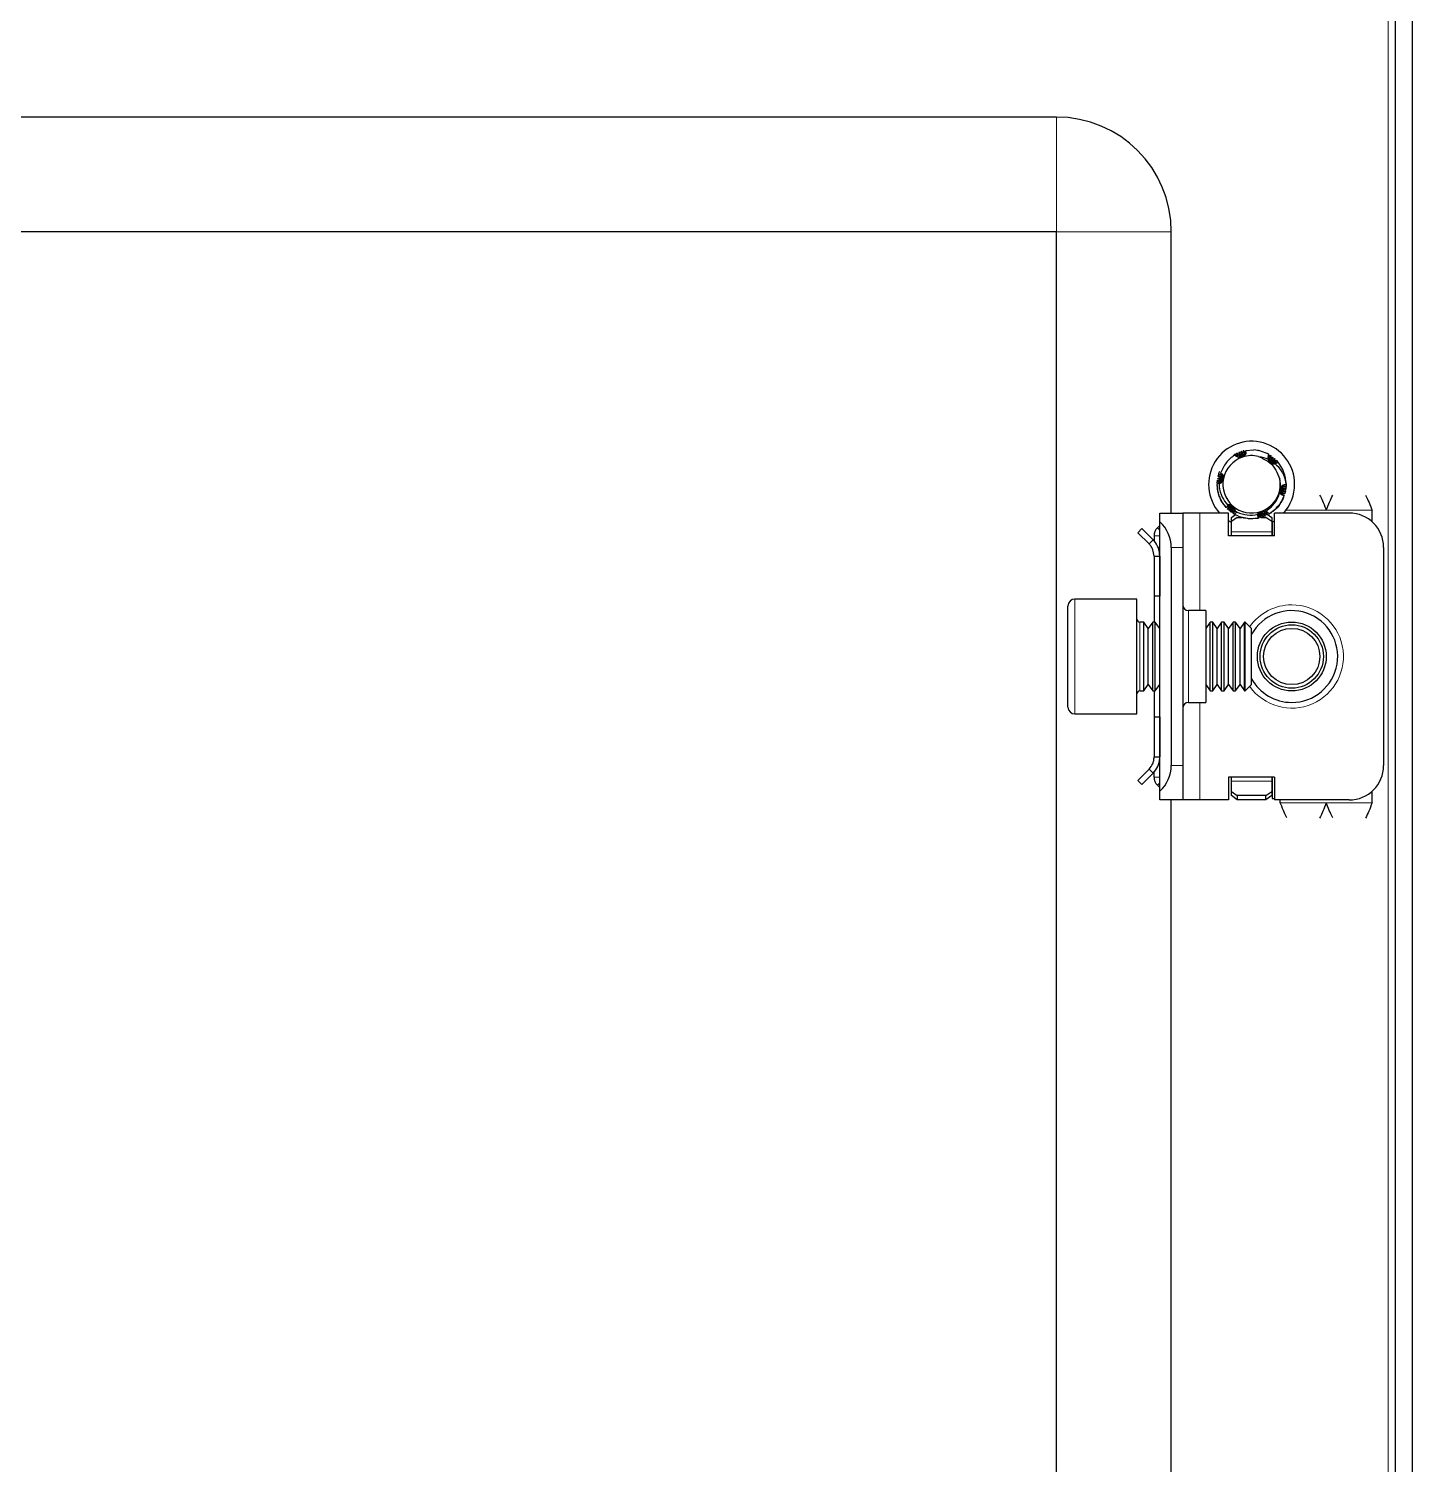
# Model space of a CAD drawing. Header units: millimetres. Extents: x -222 to 828, y -583 to 956.
# Drawn here: x 706.8 to 827.4, y 562 to 687.1 of the extents above; entities that cross this region are included whole.
import ezdxf

# ---------------------------------------------------------------- set-up
doc = ezdxf.new("R2010")
doc.units = ezdxf.units.MM

msp = doc.modelspace()

# ---------------------------------------------------------------- linework, layer by layer
at = {"color": 7, "linetype": 'Continuous', "lineweight": 25}
for p, q in [((825.86, 700.39), (825.86, -260.61)), ((827.36, 700.39), (827.36, -260.61)), ((796.36, 679.39), (612.36, 679.39)), ((796.36, 669.39), (612.36, 669.39)), ((796.36, -229.61), (796.36, 669.39)), ((806.36, 644.89), (806.36, 669.39)), ((813.56, 650.38), (812.82, 650.31)), ((811.74, 649.91), (811.94, 650.02)), ((811.91, 650.01), (811.87, 649.99)), ((811.92, 649.94), (811.87, 649.99)), ((811.91, 650.01), (812.14, 650.1)), ((812.1, 650.11), (812.05, 650.09)), ((812.29, 650.19), (812.24, 650.17)), ((812.29, 650.19), (812.51, 650.26)), ((812.48, 650.26), (812.44, 650.24)), ((812.67, 650.31), (812.63, 650.3)), ((815.06, 649.86), (815.02, 649.89)), ((815.22, 649.74), (815.19, 649.77)), ((815.38, 649.61), (815.35, 649.64)), ((815.52, 649.47), (815.49, 649.5)), ((815.52, 649.47), (815.64, 649.33)), ((815.64, 649.35), (815.62, 649.36)), ((810.41, 647.89), (810.4, 647.84)), ((810.45, 648.09), (810.44, 648.04)), ((810.45, 648.09), (810.52, 648.33)), ((810.5, 648.28), (810.49, 648.24)), ((815.65, 648.26), (815.82, 647.84)), ((810.36, 647.48), (810.39, 647.74)), ((810.36, 647.28), (810.39, 647.52)), ((810.36, 647.48), (810.36, 647.43)), ((810.36, 647.28), (810.37, 647.23)), ((810.38, 647.69), (810.37, 647.64)), ((810.38, 647.08), (810.38, 647.03)), ((810.4, 646.89), (810.41, 646.84)), ((810.44, 646.7), (810.45, 646.66)), ((816.25, 646.59), (816.27, 646.63)), ((816.36, 647.19), (816.3, 646.88)), ((816.3, 646.78), (816.31, 646.83)), ((816.34, 646.99), (816.34, 647.03)), ((816.36, 647.39), (816.36, 647.38)), ((816.36, 647.19), (816.36, 647.24)), ((810.49, 646.52), (810.5, 646.48)), ((810.55, 646.35), (810.55, 646.34)), ((811.14, 645.38), (811.17, 645.34)), ((815.6, 645.46), (815.48, 645.27)), ((816.13, 646.27), (816.03, 646.08)), ((816.14, 646.27), (816.04, 646.09)), ((816.2, 646.41), (816.21, 646.45)), ((805.36, 644.89), (807.36, 644.89)), ((805.36, 644.12), (805.36, 644.89)), ((805.36, 620.65), (805.36, 644.12)), ((807.36, 644.89), (807.36, 641.89)), ((808.86, 644.89), (807.36, 644.89)), ((811.36, 644.89), (808.86, 644.89)), ((811.27, 645.24), (811.31, 645.2)), ((811.36, 642.89), (811.36, 644.89)), ((811.61, 644.07), (811.36, 644.22)), ((811.58, 644.97), (811.38, 645.16)), ((811.42, 645.1), (811.46, 645.07)), ((811.58, 644.97), (811.62, 644.94)), ((811.61, 644.51), (811.96, 644.75)), ((812.11, 644.51), (811.61, 644.16)), ((811.61, 644.16), (811.61, 644.51)), ((811.61, 643.24), (811.61, 644.16)), ((811.75, 644.86), (811.8, 644.83)), ((811.93, 644.75), (811.79, 644.87)), ((811.93, 644.75), (811.93, 644.86)), ((811.93, 644.75), (811.97, 644.73)), ((812.11, 644.51), (812.51, 644.51)), ((812.29, 644.59), (812.33, 644.57)), ((812.47, 644.53), (812.51, 644.51)), ((812.64, 644.48), (812.69, 644.46)), ((813.96, 644.45), (814.01, 644.46)), ((814.2, 644.51), (814.61, 644.51)), ((815.11, 644.16), (814.61, 644.51)), ((814.71, 644.8), (815.11, 644.51)), ((815.11, 644.51), (815.11, 644.16)), ((815.11, 644.16), (815.11, 643.24)), ((815.36, 644.22), (815.16, 644.1)), ((815.16, 644.1), (815.16, 642.89)), ((815.36, 642.89), (815.36, 644.89)), ((821.86, 644.89), (815.36, 644.89)), ((823.86, 644.12), (823.86, 645.14)), ((803.8, 643.53), (803.45, 643.17)), ((804.42, 642.2), (803.45, 643.17)), ((804.78, 642.55), (803.8, 643.53)), ((804.86, 642.89), (804.86, 642.49)), ((805.16, 643.59), (805.36, 643.8)), ((815.36, 642.89), (811.36, 642.89)), ((811.61, 642.89), (811.61, 643.24)), ((815.11, 643.24), (815.11, 642.89)), ((804.42, 642.2), (804.78, 642.55)), ((806.36, 641.89), (806.36, 622.89)), ((807.36, 641.89), (807.36, 622.89)), ((824.86, 641.89), (824.86, 622.89)), ((804.86, 641.14), (805.36, 641.14)), ((804.86, 641.14), (804.86, 637.64)), ((805.36, 641.14), (805.36, 637.64)), ((797.36, 627.99), (797.36, 636.79)), ((803.36, 637.39), (797.96, 637.39)), ((803.36, 627.39), (803.36, 637.39)), ((805.36, 637.64), (804.86, 637.64)), ((804.86, 637.64), (804.86, 635.39)), ((803.97, 635.39), (803.61, 635.39)), ((804.36, 634.83), (803.97, 635.39)), ((803.97, 634.92), (803.97, 635.39)), ((804.75, 635.39), (804.36, 634.83)), ((804.97, 635.39), (804.75, 635.39)), ((804.75, 634.92), (804.75, 635.39)), ((805.36, 634.83), (804.97, 635.39)), ((804.97, 634.92), (804.97, 635.39)), ((809.36, 636.39), (807.86, 636.39)), ((809.36, 636.39), (809.36, 628.39)), ((809.75, 635.39), (809.36, 634.83)), ((809.97, 635.39), (809.75, 635.39)), ((809.75, 634.92), (809.75, 635.39)), ((810.36, 634.83), (809.97, 635.39)), ((809.97, 634.92), (809.97, 635.39)), ((810.75, 635.39), (810.36, 634.83)), ((810.97, 635.39), (810.75, 635.39)), ((810.75, 634.92), (810.75, 635.39)), ((811.36, 634.83), (810.97, 635.39)), ((810.97, 634.92), (810.97, 635.39)), ((811.75, 635.39), (811.36, 634.83)), ((811.97, 635.39), (811.75, 635.39)), ((811.75, 634.92), (811.75, 635.39)), ((812.36, 634.83), (811.97, 635.39)), ((811.97, 634.92), (811.97, 635.39)), ((812.75, 635.39), (812.36, 634.83)), ((812.81, 635.39), (812.75, 635.39)), ((812.75, 634.92), (812.75, 635.39)), ((813.36, 634.83), (812.81, 635.39)), ((812.81, 629.39), (812.81, 635.39)), ((803.97, 629.39), (803.97, 634.92)), ((804.36, 634.45), (804.36, 634.83)), ((804.36, 629.94), (804.36, 634.45)), ((804.75, 629.39), (804.75, 634.92)), ((804.97, 629.39), (804.97, 634.92)), ((809.75, 629.39), (809.75, 634.92)), ((809.97, 629.39), (809.97, 634.92)), ((810.36, 634.45), (810.36, 634.83)), ((810.36, 629.94), (810.36, 634.45)), ((810.75, 629.39), (810.75, 634.92)), ((810.97, 629.39), (810.97, 634.92)), ((811.36, 634.45), (811.36, 634.83)), ((811.36, 629.94), (811.36, 634.45)), ((811.75, 629.39), (811.75, 634.92)), ((811.97, 629.39), (811.97, 634.92)), ((812.36, 634.45), (812.36, 634.83)), ((812.36, 629.94), (812.36, 634.45)), ((812.75, 629.39), (812.75, 634.92)), ((813.36, 629.94), (813.36, 634.83)), ((803.61, 629.39), (803.97, 629.39)), ((803.97, 629.39), (804.36, 629.94)), ((804.36, 629.94), (804.75, 629.39)), ((804.75, 629.39), (804.97, 629.39)), ((804.86, 629.39), (804.86, 627.14)), ((804.97, 629.39), (805.36, 629.94)), ((809.36, 629.94), (809.75, 629.39)), ((809.75, 629.39), (809.97, 629.39)), ((809.97, 629.39), (810.36, 629.94)), ((810.36, 629.94), (810.75, 629.39)), ((810.75, 629.39), (810.97, 629.39)), ((810.97, 629.39), (811.36, 629.94)), ((811.36, 629.94), (811.75, 629.39)), ((811.75, 629.39), (811.97, 629.39)), ((811.97, 629.39), (812.36, 629.94)), ((812.36, 629.94), (812.75, 629.39)), ((812.75, 629.39), (812.81, 629.39)), ((812.81, 629.39), (813.36, 629.94)), ((807.86, 628.39), (809.36, 628.39)), ((797.96, 627.39), (803.36, 627.39)), ((804.86, 627.14), (805.36, 627.14)), ((804.86, 627.14), (804.86, 623.64)), ((805.36, 627.14), (805.36, 623.64)), ((804.86, 623.64), (805.36, 623.64)), ((807.36, 622.89), (807.36, 619.89)), ((804.42, 622.58), (803.45, 621.6)), ((803.8, 621.25), (803.45, 621.6)), ((804.78, 622.22), (803.8, 621.25)), ((804.42, 622.58), (804.78, 622.22)), ((804.86, 621.89), (804.86, 622.35)), ((815.36, 621.89), (811.36, 621.89)), ((811.36, 621.89), (811.36, 619.89)), ((811.61, 621.53), (811.61, 621.89)), ((815.11, 621.89), (815.11, 621.53)), ((815.16, 621.89), (815.16, 620.01)), ((815.36, 621.89), (815.36, 619.89)), ((805.36, 620.97), (805.16, 621.18)), ((805.36, 619.89), (805.36, 620.65)), ((811.61, 620.62), (811.61, 621.53)), ((811.61, 620.27), (811.61, 620.62)), ((811.61, 620.62), (812.11, 620.27)), ((814.61, 620.27), (815.11, 620.62)), ((815.11, 621.53), (815.11, 620.62)), ((815.11, 620.62), (815.11, 620.27)), ((823.86, 619.64), (823.86, 620.65)), ((807.36, 619.89), (805.36, 619.89)), ((806.36, -180.11), (806.36, 619.89)), ((808.86, 619.89), (807.36, 619.89)), ((811.36, 619.89), (808.86, 619.89)), ((812.11, 619.91), (811.61, 620.27)), ((812.11, 620.27), (812.11, 619.91)), ((814.61, 620.27), (812.11, 620.27)), ((814.61, 619.91), (812.11, 619.91)), ((814.61, 619.91), (814.61, 620.27)), ((815.11, 620.27), (814.61, 619.91)), ((815.16, 620.01), (815.36, 620.01)), ((821.86, 619.89), (815.36, 619.89)), ((815.86, 619.64), (815.86, 619.89))]:
    msp.add_line(p, q, dxfattribs=at)
at = {"color": 8, "linetype": 'Continuous', "lineweight": 18}
for p, q in [((825.26, 698.29), (825.26, -258.51)), ((796.36, 669.39), (796.36, 679.39)), ((796.36, 669.39), (806.36, 669.39)), ((808.86, 644.89), (808.86, 636.39)), ((816.36, 645.14), (819.86, 645.14)), ((823.86, 645.14), (819.86, 645.14)), ((805.36, 642.89), (804.86, 642.89)), ((805.36, 643.39), (805.16, 643.59)), ((815.11, 643.24), (811.61, 643.24)), ((807.36, 641.89), (806.36, 641.89)), ((797.96, 637.39), (797.96, 627.39)), ((803.61, 635.39), (803.61, 630.77)), ((807.86, 636.39), (807.86, 628.39)), ((803.61, 630.77), (803.61, 629.39)), ((808.86, 628.39), (808.86, 619.89)), ((806.36, 622.89), (807.36, 622.89)), ((805.36, 621.89), (804.86, 621.89)), ((805.36, 621.39), (805.16, 621.18)), ((811.61, 621.53), (815.11, 621.53)), ((819.86, 619.64), (815.86, 619.64)), ((823.86, 619.64), (819.86, 619.64))]:
    msp.add_line(p, q, dxfattribs=at)
at = {"color": 7, "linetype": 'Continuous', "lineweight": 25}
for radius in [3, 2.76, 2.45]:
    msp.add_circle((816.86, 632.39), radius, dxfattribs=at)
for centre, radius, start, end in [((796.36, 669.39), 10, 0, 90), ((813.36, 647.39), 3.75, 0, 221.8103), ((813.36, 647.39), 3, 59.9286, 86.2193), ((813.36, 647.39), 2.5, 108.5944, 168.5944), ((813.36, 647.39), 2.5, 75.8881, 108.5944), ((813.36, 647.39), 3, 360, 40.7437), ((813.36, 647.39), 2.5, 168.5944, 228.5944), ((813.36, 647.39), 2.5, 348.5944, 10.5165), ((813.36, 647.39), 2.5, 288.5944, 348.5944), ((813.36, 647.39), 3.75, 318.1897, 0), ((813.36, 647.39), 2.5, 228.5944, 288.5944), ((803.36, 641.89), 3, 360, 48.1897), ((821.86, 641.89), 3, 360, 90), ((805.86, 642.89), 1, 135, 180), ((797.96, 636.79), 0.6, 90, 180), ((807.86, 636.89), 0.5, 180, 270), ((803.61, 635.64), 0.25, 180, 270), ((816.86, 632.39), 4, 270, 151.045), ((816.86, 632.39), 4, 208.955, 270), ((803.61, 629.14), 0.25, 90, 180), ((797.96, 627.99), 0.6, 180, 270), ((807.86, 627.89), 0.5, 90, 180), ((803.36, 622.89), 3, 311.8103, 360), ((821.86, 622.89), 3, 270, 360), ((805.86, 621.89), 1, 180, 225)]:
    msp.add_arc(centre, radius, start, end, dxfattribs=at)
at = {"color": 8, "linetype": 'Continuous', "lineweight": 18}
for start, end in [(215.4622, 90), (90, 144.5378)]:
    msp.add_arc((816.86, 632.39), 4.5, start, end, dxfattribs=at)
at = {"color": 7, "linetype": 'Continuous', "lineweight": 25}
for points, knots in [([(813.99, 650.32), (813.96, 650.33), (813.92, 650.34), (813.88, 650.34), (813.86, 650.35)], [0, 0, 0, 0, 0.621535, 1, 1, 1, 1]), ([(811.9, 649.94), (811.83, 649.89), (811.48, 649.66), (810.99, 649.15), (810.76, 648.6), (810.66, 648.36)], [0, 0, 0, 0, 0.128781, 0.613629, 1, 1, 1, 1]), ([(812.57, 649.76), (812.55, 649.75), (812.51, 649.74), (812.43, 649.73), (812.33, 649.73), (812.24, 649.74), (812.15, 649.76), (812.07, 649.8), (811.99, 649.85), (811.94, 649.89), (811.91, 649.93), (811.9, 649.94)], [0, 0, 0, 0, 0.04296, 0.1733, 0.274263, 0.401081, 0.527716, 0.654259, 0.780759, 0.936852, 1, 1, 1, 1]), ([(811.91, 650.01), (811.94, 650), (812, 649.96), (812.07, 649.89), (812.12, 649.82), (812.13, 649.78), (812.14, 649.77)], [0, 0, 0, 0, 0.3195142, 0.6084926, 0.891527, 1, 1, 1, 1]), ([(812.21, 649.75), (812.21, 649.75), (812.21, 649.79), (812.19, 649.85), (812.16, 649.94), (812.11, 650.02), (812.07, 650.07), (812.05, 650.09)], [0, 0, 0, 0, 0.00279, 0.269575, 0.536371, 0.765499, 1, 1, 1, 1]), ([(812.1, 650.11), (812.13, 650.09), (812.18, 650.04), (812.24, 649.97), (812.29, 649.89), (812.31, 649.81), (812.32, 649.75), (812.32, 649.73)], [0, 0, 0, 0, 0.234253, 0.442787, 0.646465, 0.841043, 1, 1, 1, 1]), ([(812.35, 649.73), (812.36, 649.76), (812.37, 649.82), (812.36, 649.92), (812.33, 650.01), (812.3, 650.1), (812.26, 650.15), (812.24, 650.17)], [0, 0, 0, 0, 0.181695, 0.396783, 0.61186, 0.803681, 1, 1, 1, 1]), ([(812.29, 650.19), (812.32, 650.16), (812.36, 650.12), (812.41, 650.03), (812.45, 649.95), (812.46, 649.87), (812.46, 649.8), (812.45, 649.75), (812.45, 649.73)], [0, 0, 0, 0, 0.208724, 0.39105, 0.568219, 0.73683, 0.894853, 1, 1, 1, 1]), ([(812.47, 649.74), (812.48, 649.74), (812.49, 649.78), (812.51, 649.86), (812.52, 649.96), (812.51, 650.06), (812.48, 650.15), (812.45, 650.21), (812.44, 650.24)], [0, 0, 0, 0, 0.043388, 0.23288, 0.422274, 0.611632, 0.803279, 1, 1, 1, 1]), ([(812.48, 650.26), (812.5, 650.23), (812.55, 650.18), (812.58, 650.09), (812.6, 650), (812.61, 649.92), (812.59, 649.85), (812.58, 649.79), (812.56, 649.76), (812.56, 649.76)], [0, 0, 0, 0, 0.198483, 0.367712, 0.531083, 0.685778, 0.830503, 0.965152, 1, 1, 1, 1]), ([(812.82, 650.31), (812.82, 650.29), (812.84, 650.25), (812.86, 650.17), (812.86, 650.09), (812.84, 650.02), (812.81, 649.93), (812.74, 649.85), (812.65, 649.79), (812.59, 649.77), (812.57, 649.76)], [0, 0, 0, 0, 0.098631, 0.238541, 0.378532, 0.49895, 0.601027, 0.777401, 0.9101, 1, 1, 1, 1]), ([(812.58, 649.78), (812.6, 649.8), (812.62, 649.85), (812.65, 649.93), (812.67, 650.03), (812.67, 650.16), (812.64, 650.24), (812.63, 650.3)], [0, 0, 0, 0, 0.13286, 0.29106, 0.491007, 0.69089, 1, 1, 1, 1]), ([(812.67, 650.31), (812.69, 650.28), (812.72, 650.23), (812.74, 650.15), (812.75, 650.06), (812.74, 649.98), (812.72, 649.89), (812.67, 649.83), (812.65, 649.79)], [0, 0, 0, 0, 0.16279, 0.324686, 0.479688, 0.626058, 0.76302, 1, 1, 1, 1]), ([(812.66, 649.81), (812.67, 649.81), (812.7, 649.84), (812.74, 649.89), (812.78, 649.97), (812.81, 650.06), (812.82, 650.16), (812.83, 650.24), (812.82, 650.29), (812.82, 650.31)], [0, 0, 0, 0, 0.036757, 0.196192, 0.355485, 0.51469, 0.719746, 0.882005, 1, 1, 1, 1]), ([(813.97, 649.81), (814.26, 649.76), (814.55, 649.71), (814.82, 649.58), (814.83, 649.57)], [0, 0, 0, 0, 0.965671, 1, 1, 1, 1]), ([(813.97, 649.81), (814.07, 649.77), (814.2, 649.72), (814.33, 649.64), (814.37, 649.62)], [0, 0, 0, 0, 0.6817331, 1, 1, 1, 1]), ([(814.37, 649.62), (814.44, 649.58), (814.77, 649.43), (815.28, 649.01), (815.53, 648.51), (815.65, 648.26)], [0, 0, 0, 0, 0.130652, 0.560007, 1, 1, 1, 1]), ([(814.83, 649.57), (814.82, 649.59), (814.81, 649.64), (814.81, 649.71), (814.81, 649.8), (814.83, 649.89), (814.85, 649.95), (814.87, 649.98)], [0, 0, 0, 0, 0.113604, 0.31095, 0.508229, 0.75166, 1, 1, 1, 1]), ([(814.88, 649.97), (814.88, 649.94), (814.88, 649.87), (814.85, 649.77), (814.83, 649.71), (814.81, 649.69), (814.81, 649.69)], [0, 0, 0, 0, 0.357139, 0.680979, 0.998183, 1, 1, 1, 1]), ([(814.82, 649.6), (814.84, 649.62), (814.89, 649.65), (814.95, 649.73), (814.99, 649.81), (815.01, 649.86), (815.02, 649.89)], [0, 0, 0, 0, 0.228254, 0.510351, 0.752319, 1, 1, 1, 1]), ([(815.43, 649.17), (815.41, 649.17), (815.37, 649.15), (815.28, 649.15), (815.19, 649.16), (815.1, 649.2), (815.02, 649.25), (814.93, 649.33), (814.86, 649.45), (814.84, 649.54), (814.83, 649.57)], [0, 0, 0, 0, 0.073646, 0.169563, 0.351373, 0.438893, 0.519676, 0.682906, 0.8512, 1, 1, 1, 1]), ([(815.06, 649.86), (815.05, 649.83), (815.05, 649.76), (815.01, 649.67), (814.96, 649.59), (814.91, 649.53), (814.87, 649.5), (814.86, 649.49)], [0, 0, 0, 0, 0.240212, 0.454711, 0.664287, 0.864517, 1, 1, 1, 1]), ([(814.87, 649.45), (814.89, 649.46), (814.95, 649.49), (815.03, 649.54), (815.1, 649.61), (815.15, 649.69), (815.17, 649.74), (815.19, 649.77)], [0, 0, 0, 0, 0.172104, 0.391099, 0.610089, 0.802801, 1, 1, 1, 1]), ([(815.22, 649.74), (815.22, 649.7), (815.2, 649.64), (815.16, 649.55), (815.1, 649.48), (815.04, 649.42), (814.98, 649.38), (814.94, 649.37), (814.92, 649.37)], [0, 0, 0, 0, 0.209239, 0.392702, 0.571062, 0.740844, 0.899958, 1, 1, 1, 1]), ([(814.93, 649.35), (814.94, 649.35), (814.99, 649.35), (815.06, 649.38), (815.15, 649.42), (815.23, 649.48), (815.3, 649.56), (815.33, 649.61), (815.35, 649.64)], [0, 0, 0, 0, 0.0505002, 0.2411237, 0.4316534, 0.6221537, 0.8086921, 1, 1, 1, 1]), ([(815.38, 649.61), (815.37, 649.57), (815.35, 649.51), (815.29, 649.43), (815.23, 649.37), (815.16, 649.33), (815.09, 649.3), (815.03, 649.28), (815, 649.28), (815, 649.28)], [0, 0, 0, 0, 0.198035, 0.367663, 0.531495, 0.686664, 0.831818, 0.981917, 1, 1, 1, 1]), ([(815.01, 649.27), (815.01, 649.27), (815.05, 649.26), (815.11, 649.27), (815.2, 649.29), (815.28, 649.33), (815.36, 649.37), (815.43, 649.43), (815.47, 649.48), (815.49, 649.5)], [0, 0, 0, 0, 0.018281, 0.175639, 0.332896, 0.490097, 0.647274, 0.821632, 1, 1, 1, 1]), ([(815.52, 649.47), (815.51, 649.44), (815.48, 649.39), (815.42, 649.33), (815.35, 649.27), (815.28, 649.24), (815.21, 649.22), (815.13, 649.21), (815.08, 649.22), (815.06, 649.23)], [0, 0, 0, 0, 0.159446, 0.318034, 0.469983, 0.61348, 0.747649, 0.872856, 1, 1, 1, 1]), ([(815.07, 649.22), (815.1, 649.21), (815.16, 649.19), (815.25, 649.2), (815.32, 649.21), (815.41, 649.23), (815.51, 649.27), (815.58, 649.33), (815.62, 649.36)], [0, 0, 0, 0, 0.149407, 0.278563, 0.407661, 0.536722, 0.727045, 1, 1, 1, 1]), ([(815.64, 649.35), (815.62, 649.32), (815.59, 649.27), (815.52, 649.22), (815.47, 649.18), (815.44, 649.17), (815.43, 649.17)], [0, 0, 0, 0, 0.315056, 0.630194, 0.945514, 1, 1, 1, 1]), ([(815.43, 649.17), (815.46, 649.15), (815.7, 648.92), (816.05, 648.46), (816.29, 647.85), (816.34, 647.51), (816.36, 647.39)], [0, 0, 0, 0, 0.050685, 0.485619, 0.826643, 1, 1, 1, 1]), ([(810.84, 647.7), (810.82, 647.72), (810.76, 647.77), (810.67, 647.81), (810.58, 647.84), (810.49, 647.85), (810.43, 647.85), (810.4, 647.84)], [0, 0, 0, 0, 0.19243, 0.403622, 0.614801, 0.805152, 1, 1, 1, 1]), ([(810.41, 647.89), (810.44, 647.9), (810.51, 647.92), (810.6, 647.92), (810.69, 647.91), (810.77, 647.88), (810.83, 647.84), (810.87, 647.8), (810.88, 647.79)], [0, 0, 0, 0, 0.205811, 0.38496, 0.558827, 0.724121, 0.878934, 1, 1, 1, 1]), ([(810.87, 647.84), (810.85, 647.86), (810.8, 647.91), (810.72, 647.97), (810.63, 648.01), (810.54, 648.04), (810.47, 648.04), (810.44, 648.04)], [0, 0, 0, 0, 0.183111, 0.381533, 0.579913, 0.787111, 1, 1, 1, 1]), ([(810.45, 648.09), (810.48, 648.1), (810.55, 648.1), (810.64, 648.09), (810.72, 648.06), (810.79, 648.02), (810.85, 647.97), (810.88, 647.93), (810.9, 647.92)], [0, 0, 0, 0, 0.207037, 0.38272, 0.55212, 0.712365, 0.86221, 1, 1, 1, 1]), ([(810.49, 648.22), (810.49, 648.24), (810.51, 648.36), (810.56, 648.46), (810.6, 648.54)], [0, 0, 0, 0, 0.218168, 1, 1, 1, 1]), ([(810.91, 647.93), (810.9, 647.95), (810.87, 647.99), (810.82, 648.06), (810.74, 648.13), (810.66, 648.18), (810.57, 648.22), (810.51, 648.23), (810.49, 648.24)], [0, 0, 0, 0, 0.112687, 0.266978, 0.464332, 0.661607, 0.829157, 1, 1, 1, 1]), ([(810.5, 648.28), (810.53, 648.28), (810.59, 648.28), (810.67, 648.25), (810.75, 648.22), (810.81, 648.17), (810.86, 648.11), (810.9, 648.05), (810.92, 648.01), (810.92, 647.98), (810.92, 647.98)], [0, 0, 0, 0, 0.159812, 0.318711, 0.470648, 0.614013, 0.748131, 0.873387, 0.991083, 1, 1, 1, 1]), ([(810.91, 647.88), (810.9, 647.85), (810.88, 647.77), (810.83, 647.67), (810.76, 647.59), (810.7, 647.53), (810.63, 647.47), (810.57, 647.44), (810.54, 647.43), (810.53, 647.43)], [0, 0, 0, 0, 0.125166, 0.336769, 0.488675, 0.640371, 0.791962, 0.943503, 1, 1, 1, 1]), ([(810.66, 648.36), (810.66, 648.35), (810.7, 648.34), (810.75, 648.32), (810.81, 648.27), (810.86, 648.21), (810.9, 648.14), (810.93, 648.04), (810.92, 647.94), (810.91, 647.89), (810.91, 647.88)], [0, 0, 0, 0, 0.022761, 0.192243, 0.346896, 0.477535, 0.588677, 0.783334, 0.968624, 1, 1, 1, 1]), ([(810.93, 647.95), (810.92, 647.99), (810.91, 648.05), (810.87, 648.13), (810.82, 648.21), (810.77, 648.28), (810.71, 648.32), (810.67, 648.35), (810.66, 648.36)], [0, 0, 0, 0, 0.182737, 0.363423, 0.543947, 0.724373, 0.904747, 1, 1, 1, 1]), ([(815.87, 647.05), (815.88, 647.16), (815.89, 647.43), (815.85, 647.69), (815.82, 647.84)], [0, 0, 0, 0, 0.4085207, 1, 1, 1, 1]), ([(810.36, 647.48), (810.4, 647.5), (810.46, 647.53), (810.56, 647.55), (810.64, 647.56), (810.69, 647.55), (810.71, 647.54)], [0, 0, 0, 0, 0.293779, 0.558982, 0.818494, 1, 1, 1, 1]), ([(810.59, 647.46), (810.57, 647.46), (810.52, 647.46), (810.45, 647.46), (810.39, 647.44), (810.36, 647.43)], [0, 0, 0, 0, 0.236131, 0.613435, 1, 1, 1, 1]), ([(811.14, 645.38), (811.02, 645.53), (810.73, 645.88), (810.44, 646.54), (810.39, 647.05), (810.36, 647.3)], [0, 0, 0, 0, 0.274163, 0.639603, 1, 1, 1, 1]), ([(810.76, 647.59), (810.75, 647.59), (810.72, 647.61), (810.65, 647.64), (810.55, 647.65), (810.46, 647.66), (810.4, 647.64), (810.37, 647.64)], [0, 0, 0, 0, 0.0501556, 0.3045132, 0.5588802, 0.7769031, 1, 1, 1, 1]), ([(810.38, 647.69), (810.41, 647.7), (810.48, 647.73), (810.57, 647.74), (810.66, 647.74), (810.75, 647.71), (810.8, 647.69), (810.82, 647.68), (810.83, 647.68)], [0, 0, 0, 0, 0.227908, 0.430276, 0.627707, 0.816134, 0.99284, 1, 1, 1, 1]), ([(810.47, 646.64), (810.46, 646.69), (810.4, 646.84), (810.38, 647), (810.38, 647.12)], [0, 0, 0, 0, 0.28291, 1, 1, 1, 1]), ([(810.53, 647.43), (810.53, 647.35), (810.55, 646.96), (810.73, 646.29), (811.09, 645.81), (811.26, 645.59)], [0, 0, 0, 0, 0.108003, 0.585763, 1, 1, 1, 1]), ([(814.52, 645.03), (814.59, 645.06), (814.91, 645.25), (815.4, 645.71), (815.71, 646.3), (815.8, 646.64), (815.81, 646.7)], [0, 0, 0, 0, 0.104785, 0.513079, 0.918136, 1, 1, 1, 1]), ([(815.81, 646.7), (815.81, 646.73), (815.8, 646.8), (815.81, 646.86), (815.81, 646.89)], [0, 0, 0, 0, 0.544473, 1, 1, 1, 1]), ([(815.81, 646.89), (815.82, 646.9), (815.83, 646.95), (815.85, 647), (815.87, 647.04), (815.87, 647.05)], [0, 0, 0, 0, 0.157682, 0.8030401, 1, 1, 1, 1]), ([(816.25, 646.59), (816.22, 646.59), (816.16, 646.58), (816.08, 646.6), (816, 646.63), (815.93, 646.67), (815.87, 646.73), (815.83, 646.78), (815.81, 646.82), (815.81, 646.83)], [0, 0, 0, 0, 0.165667, 0.330522, 0.488809, 0.638525, 0.778629, 0.909213, 1, 1, 1, 1]), ([(816.2, 646.41), (816.17, 646.41), (816.11, 646.42), (816.03, 646.45), (815.96, 646.49), (815.91, 646.54), (815.86, 646.6), (815.83, 646.67), (815.81, 646.72), (815.81, 646.75), (815.81, 646.76)], [0, 0, 0, 0, 0.154027, 0.307095, 0.452862, 0.590123, 0.718565, 0.838856, 0.95247, 1, 1, 1, 1]), ([(815.84, 647.04), (815.85, 647.03), (815.88, 646.99), (815.94, 646.94), (816.03, 646.88), (816.12, 646.85), (816.21, 646.83), (816.28, 646.83), (816.31, 646.83)], [0, 0, 0, 0, 0.069872, 0.258455, 0.446951, 0.635422, 0.81547, 1, 1, 1, 1]), ([(816.3, 646.78), (816.27, 646.78), (816.2, 646.76), (816.1, 646.77), (816.02, 646.79), (815.95, 646.82), (815.88, 646.87), (815.85, 646.9), (815.84, 646.92)], [0, 0, 0, 0, 0.208898, 0.388587, 0.562428, 0.727295, 0.881578, 1, 1, 1, 1]), ([(815.84, 646.89), (815.85, 646.87), (815.88, 646.83), (815.94, 646.77), (816.02, 646.71), (816.09, 646.67), (816.18, 646.64), (816.24, 646.64), (816.27, 646.63)], [0, 0, 0, 0, 0.137266, 0.30795, 0.478578, 0.649185, 0.822833, 1, 1, 1, 1]), ([(815.84, 646.75), (815.84, 646.74), (815.86, 646.69), (815.91, 646.63), (815.99, 646.56), (816.06, 646.51), (816.14, 646.47), (816.19, 646.46), (816.21, 646.45)], [0, 0, 0, 0, 0.076151, 0.276704, 0.47712, 0.677473, 0.837574, 1, 1, 1, 1]), ([(815.87, 647.1), (815.88, 647.11), (815.9, 647.15), (815.94, 647.2), (815.99, 647.25), (816.06, 647.3), (816.13, 647.34), (816.22, 647.37), (816.29, 647.38), (816.34, 647.38), (816.36, 647.38)], [0, 0, 0, 0, 0.060221, 0.18113, 0.301988, 0.42281, 0.589437, 0.75603, 0.87711, 1, 1, 1, 1]), ([(816.34, 646.99), (816.3, 646.97), (816.24, 646.95), (816.14, 646.95), (816.05, 646.95), (815.97, 646.98), (815.91, 647.01), (815.88, 647.04), (815.87, 647.04)], [0, 0, 0, 0, 0.214065, 0.402363, 0.585629, 0.760234, 0.923894, 1, 1, 1, 1]), ([(815.9, 647.15), (815.92, 647.13), (815.98, 647.09), (816.07, 647.05), (816.16, 647.03), (816.25, 647.02), (816.31, 647.03), (816.34, 647.03)], [0, 0, 0, 0, 0.189173, 0.404697, 0.62022, 0.807935, 1, 1, 1, 1]), ([(816.36, 647.19), (816.32, 647.18), (816.26, 647.15), (816.16, 647.13), (816.07, 647.13), (815.99, 647.14), (815.94, 647.16), (815.92, 647.17)], [0, 0, 0, 0, 0.235039, 0.445532, 0.651268, 0.847853, 1, 1, 1, 1]), ([(816.01, 647.26), (816.03, 647.25), (816.09, 647.23), (816.18, 647.22), (816.27, 647.22), (816.33, 647.23), (816.36, 647.24)], [0, 0, 0, 0, 0.237597, 0.516729, 0.755527, 1, 1, 1, 1]), ([(816.36, 647.4), (816.33, 647.38), (816.27, 647.35), (816.18, 647.32), (816.12, 647.32), (816.09, 647.32)], [0, 0, 0, 0, 0.371226, 0.708872, 1, 1, 1, 1]), ([(816.3, 646.78), (816.29, 646.73), (816.28, 646.65), (816.24, 646.58), (816.23, 646.55)], [0, 0, 0, 0, 0.6579883, 1, 1, 1, 1]), ([(816.36, 647.4), (816.36, 647.35), (816.37, 647.27), (816.35, 647.19), (816.34, 647.17)], [0, 0, 0, 0, 0.6598587, 1, 1, 1, 1]), ([(810.74, 645.98), (810.7, 646.04), (810.58, 646.22), (810.52, 646.42), (810.48, 646.55)], [0, 0, 0, 0, 0.357545, 1, 1, 1, 1]), ([(811.05, 645.51), (811.01, 645.54), (810.87, 645.68), (810.78, 645.85), (810.72, 645.98)], [0, 0, 0, 0, 0.288707, 1, 1, 1, 1]), ([(811.14, 645.38), (811.15, 645.4), (811.19, 645.45), (811.25, 645.51), (811.32, 645.55), (811.39, 645.58), (811.47, 645.59), (811.53, 645.6), (811.57, 645.59), (811.58, 645.58)], [0, 0, 0, 0, 0.169226, 0.337427, 0.497935, 0.649179, 0.790582, 0.922688, 1, 1, 1, 1]), ([(811.63, 645.54), (811.62, 645.54), (811.55, 645.55), (811.46, 645.53), (811.34, 645.48), (811.25, 645.43), (811.2, 645.37), (811.17, 645.34)], [0, 0, 0, 0, 0.046579, 0.3626876, 0.5517357, 0.7407531, 1, 1, 1, 1]), ([(811.26, 645.59), (811.27, 645.59), (811.3, 645.61), (811.35, 645.62), (811.44, 645.63), (811.54, 645.62), (811.64, 645.57), (811.69, 645.53), (811.71, 645.51)], [0, 0, 0, 0, 0.045866, 0.230744, 0.387461, 0.658246, 0.861978, 1, 1, 1, 1]), ([(811.63, 645.58), (811.59, 645.59), (811.53, 645.61), (811.44, 645.62), (811.35, 645.61), (811.29, 645.6), (811.26, 645.59)], [0, 0, 0, 0, 0.2517951, 0.502165, 0.752314, 1, 1, 1, 1]), ([(811.27, 645.24), (811.29, 645.27), (811.31, 645.33), (811.37, 645.4), (811.44, 645.46), (811.51, 645.5), (811.58, 645.52), (811.63, 645.52), (811.65, 645.52)], [0, 0, 0, 0, 0.211659, 0.390361, 0.562352, 0.724819, 0.876696, 1, 1, 1, 1]), ([(811.72, 645.47), (811.69, 645.46), (811.62, 645.45), (811.53, 645.41), (811.44, 645.36), (811.37, 645.29), (811.33, 645.23), (811.31, 645.2)], [0, 0, 0, 0, 0.190996, 0.383798, 0.576553, 0.78528, 1, 1, 1, 1]), ([(811.42, 645.1), (811.43, 645.14), (811.45, 645.2), (811.5, 645.28), (811.56, 645.35), (811.62, 645.4), (811.68, 645.43), (811.72, 645.44), (811.73, 645.44)], [0, 0, 0, 0, 0.219212, 0.409339, 0.593597, 0.768568, 0.932394, 1, 1, 1, 1]), ([(811.82, 645.38), (811.82, 645.38), (811.78, 645.37), (811.72, 645.34), (811.63, 645.29), (811.56, 645.23), (811.5, 645.15), (811.47, 645.1), (811.46, 645.07)], [0, 0, 0, 0, 0.0026927, 0.2082095, 0.4136415, 0.6190567, 0.807274, 1, 1, 1, 1]), ([(811.58, 644.97), (811.59, 645.01), (811.6, 645.08), (811.64, 645.17), (811.69, 645.24), (811.75, 645.3), (811.8, 645.34), (811.83, 645.35), (811.84, 645.35)], [0, 0, 0, 0, 0.222831, 0.420099, 0.612409, 0.79585, 0.967895, 1, 1, 1, 1]), ([(811.71, 645.51), (811.72, 645.5), (811.76, 645.47), (811.81, 645.41), (811.85, 645.32), (811.89, 645.24), (811.91, 645.15), (811.92, 645.1), (811.92, 645.07)], [0, 0, 0, 0, 0.066273, 0.267344, 0.423096, 0.618734, 0.814089, 1, 1, 1, 1]), ([(816.2, 646.41), (815.99, 645.98), (815.68, 645.34), (815.09, 644.94), (814.89, 644.8)], [0, 0, 0, 0, 0.657042, 1, 1, 1, 1]), ([(815.91, 645.87), (815.89, 645.82), (815.79, 645.52), (815.54, 645.31), (815.34, 645.13)], [0, 0, 0, 0, 0.171865, 1, 1, 1, 1]), ([(815.99, 646), (815.97, 645.93), (815.89, 645.72), (815.72, 645.56), (815.61, 645.45)], [0, 0, 0, 0, 0.333789, 1, 1, 1, 1]), ([(815.63, 645.42), (815.63, 645.43), (815.65, 645.45), (815.66, 645.46), (815.68, 645.48)], [0, 0, 0, 0, 0.296796, 1, 1, 1, 1]), ([(816.13, 646.27), (816.11, 646.22), (816.08, 646.09), (816.01, 645.98), (815.98, 645.92)], [0, 0, 0, 0, 0.462482, 1, 1, 1, 1]), ([(819.29, 646.45), (819.37, 646.29), (819.54, 645.95), (819.74, 645.46), (819.85, 645.18), (819.86, 645.14)], [0, 0, 0, 0, 0.415483, 0.917152, 1, 1, 1, 1]), ([(819.86, 645.14), (819.96, 645.38), (820.15, 645.87), (820.34, 646.26), (820.43, 646.46)], [0, 0, 0, 0, 0.5020654, 1, 1, 1, 1]), ([(823.29, 646.45), (823.37, 646.29), (823.54, 645.95), (823.74, 645.46), (823.85, 645.18), (823.86, 645.14)], [0, 0, 0, 0, 0.415483, 0.917152, 1, 1, 1, 1]), ([(811.88, 645.26), (811.87, 645.25), (811.83, 645.23), (811.77, 645.18), (811.7, 645.11), (811.65, 645.03), (811.63, 644.97), (811.62, 644.94)], [0, 0, 0, 0, 0.084965, 0.329338, 0.573716, 0.784411, 1, 1, 1, 1]), ([(811.75, 644.86), (811.76, 644.89), (811.76, 644.96), (811.79, 645.06), (811.84, 645.14), (811.87, 645.19), (811.89, 645.21), (811.89, 645.21)], [0, 0, 0, 0, 0.275174, 0.522846, 0.765225, 0.99702, 1, 1, 1, 1]), ([(811.91, 645.07), (811.89, 645.04), (811.86, 645), (811.82, 644.92), (811.8, 644.86), (811.8, 644.83)], [0, 0, 0, 0, 0.3515094, 0.6718605, 1, 1, 1, 1]), ([(812, 645.04), (812, 645.04), (812, 645.01), (811.99, 644.94), (811.96, 644.85), (811.93, 644.79), (811.91, 644.76)], [0, 0, 0, 0, 0.058255, 0.305509, 0.64716, 1, 1, 1, 1]), ([(813.96, 644.45), (813.93, 644.44), (813.61, 644.38), (812.97, 644.37), (812.31, 644.55), (811.98, 644.73), (811.91, 644.76)], [0, 0, 0, 0, 0.044285, 0.46488, 0.894202, 1, 1, 1, 1]), ([(811.92, 645.07), (811.98, 645.03), (812.31, 644.86), (812.98, 644.67), (813.6, 644.71), (813.89, 644.78), (813.89, 644.78)], [0, 0, 0, 0, 0.102158, 0.551599, 0.99962, 1, 1, 1, 1]), ([(812.85, 644.45), (812.8, 644.45), (812.66, 644.46), (812.52, 644.5), (812.43, 644.54)], [0, 0, 0, 0, 0.317385, 1, 1, 1, 1]), ([(813.53, 644.42), (813.46, 644.4), (813.29, 644.37), (813.12, 644.39), (813.02, 644.41)], [0, 0, 0, 0, 0.399625, 1, 1, 1, 1]), ([(814, 644.47), (813.98, 644.46), (813.86, 644.41), (813.74, 644.41), (813.63, 644.4)], [0, 0, 0, 0, 0.1698709, 1, 1, 1, 1]), ([(813.89, 644.78), (813.9, 644.8), (813.92, 644.85), (813.99, 644.92), (814.08, 644.99), (814.14, 645.01), (814.16, 645.02)], [0, 0, 0, 0, 0.153621, 0.528305, 0.811762, 1, 1, 1, 1]), ([(814.04, 644.96), (814.01, 644.94), (813.96, 644.89), (813.92, 644.83), (813.9, 644.8), (813.89, 644.78)], [0, 0, 0, 0, 0.41332, 0.833507, 1, 1, 1, 1]), ([(813.96, 644.45), (813.95, 644.47), (813.93, 644.53), (813.91, 644.61), (813.91, 644.69), (813.92, 644.77), (813.96, 644.86), (814, 644.92), (814.03, 644.95)], [0, 0, 0, 0, 0.162579, 0.32416, 0.478216, 0.623372, 0.759205, 1, 1, 1, 1]), ([(814.07, 644.95), (814.07, 644.95), (814.04, 644.91), (814.01, 644.82), (813.98, 644.71), (813.98, 644.62), (813.98, 644.54), (814, 644.48), (814.01, 644.46)], [0, 0, 0, 0, 0.001313, 0.309582, 0.493731, 0.677835, 0.837663, 1, 1, 1, 1]), ([(814.15, 644.49), (814.13, 644.52), (814.09, 644.58), (814.06, 644.67), (814.05, 644.75), (814.05, 644.83), (814.07, 644.9), (814.09, 644.96), (814.11, 644.99), (814.12, 645)], [0, 0, 0, 0, 0.195461, 0.359649, 0.517607, 0.666788, 0.806268, 0.936243, 1, 1, 1, 1]), ([(814.19, 645), (814.18, 644.98), (814.15, 644.93), (814.14, 644.84), (814.13, 644.75), (814.14, 644.64), (814.17, 644.56), (814.19, 644.51)], [0, 0, 0, 0, 0.147065, 0.321231, 0.495346, 0.669443, 1, 1, 1, 1]), ([(814.15, 644.49), (814.15, 644.49), (814.17, 644.5), (814.19, 644.5), (814.19, 644.51)], [0, 0, 0, 0, 0.478977, 1, 1, 1, 1]), ([(814.16, 645.02), (814.17, 645.02), (814.22, 645.04), (814.3, 645.05), (814.4, 645.05), (814.47, 645.04), (814.51, 645.03), (814.52, 645.03)], [0, 0, 0, 0, 0.099011, 0.388276, 0.61301, 0.895384, 1, 1, 1, 1]), ([(814.34, 644.55), (814.32, 644.58), (814.27, 644.63), (814.23, 644.71), (814.2, 644.8), (814.19, 644.88), (814.19, 644.95), (814.21, 644.99), (814.21, 645.01)], [0, 0, 0, 0, 0.213002, 0.396975, 0.575181, 0.744364, 0.902779, 1, 1, 1, 1]), ([(814.31, 645.05), (814.31, 645.04), (814.3, 645.01), (814.29, 644.94), (814.29, 644.83), (814.3, 644.74), (814.34, 644.65), (814.37, 644.59), (814.39, 644.57)], [0, 0, 0, 0, 0.019058, 0.219488, 0.419831, 0.620151, 0.807785, 1, 1, 1, 1]), ([(814.53, 644.63), (814.5, 644.65), (814.45, 644.69), (814.4, 644.77), (814.36, 644.85), (814.34, 644.94), (814.33, 645), (814.34, 645.04), (814.34, 645.05)], [0, 0, 0, 0, 0.218347, 0.41099, 0.598711, 0.777744, 0.945667, 1, 1, 1, 1]), ([(814.53, 644.63), (814.51, 644.62), (814.45, 644.59), (814.39, 644.58), (814.34, 644.57)], [0, 0, 0, 0, 0.301025, 1, 1, 1, 1]), ([(814.34, 644.55), (814.35, 644.55), (814.36, 644.56), (814.38, 644.56), (814.39, 644.57)], [0, 0, 0, 0, 0.476579, 1, 1, 1, 1]), ([(814.44, 645.04), (814.44, 645.02), (814.44, 644.97), (814.45, 644.89), (814.48, 644.8), (814.52, 644.71), (814.56, 644.67), (814.58, 644.65)], [0, 0, 0, 0, 0.114393, 0.350182, 0.585971, 0.790611, 1, 1, 1, 1]), ([(814.72, 644.71), (814.69, 644.73), (814.63, 644.77), (814.57, 644.85), (814.52, 644.93), (814.49, 644.99), (814.49, 645.03), (814.49, 645.03)], [0, 0, 0, 0, 0.260762, 0.494805, 0.723794, 0.94279, 1, 1, 1, 1]), ([(814.53, 644.63), (814.54, 644.63), (814.56, 644.63), (814.57, 644.64), (814.58, 644.65)], [0, 0, 0, 0, 0.476486, 1, 1, 1, 1]), ([(814.54, 645.07), (814.55, 645.07), (814.59, 645.06), (814.66, 645.03), (814.74, 644.98), (814.82, 644.91), (814.86, 644.84), (814.89, 644.8)], [0, 0, 0, 0, 0.084477, 0.253367, 0.470159, 0.686909, 1, 1, 1, 1]), ([(814.61, 645.01), (814.61, 645), (814.62, 644.95), (814.65, 644.87), (814.7, 644.8), (814.74, 644.76), (814.76, 644.74)], [0, 0, 0, 0, 0.154183, 0.462567, 0.728091, 1, 1, 1, 1]), ([(814.9, 644.81), (814.87, 644.83), (814.81, 644.87), (814.74, 644.93), (814.7, 644.99), (814.69, 645.01)], [0, 0, 0, 0, 0.362858, 0.693435, 1, 1, 1, 1]), ([(814.72, 644.71), (814.73, 644.72), (814.74, 644.72), (814.76, 644.73), (814.76, 644.74)], [0, 0, 0, 0, 0.4778665, 1, 1, 1, 1]), ([(814.9, 644.81), (814.91, 644.82), (814.92, 644.82), (814.93, 644.83), (814.94, 644.84)], [0, 0, 0, 0, 0.480194, 1, 1, 1, 1]), ([(815.07, 644.92), (815.06, 644.91), (815.01, 644.88), (814.95, 644.85), (814.91, 644.84)], [0, 0, 0, 0, 0.230751, 1, 1, 1, 1]), ([(815.07, 644.92), (815.08, 644.92), (815.09, 644.93), (815.1, 644.94), (815.11, 644.95)], [0, 0, 0, 0, 0.4826873, 1, 1, 1, 1]), ([(815.23, 645.04), (815.23, 645.04), (815.24, 645.05), (815.26, 645.06), (815.26, 645.06)], [0, 0, 0, 0, 0.484546, 1, 1, 1, 1]), ([(815.37, 645.16), (815.38, 645.16), (815.39, 645.17), (815.4, 645.18), (815.4, 645.19)], [0, 0, 0, 0, 0.485158, 1, 1, 1, 1]), ([(815.5, 645.29), (815.51, 645.29), (815.52, 645.3), (815.53, 645.31), (815.54, 645.32)], [0, 0, 0, 0, 0.484232, 1, 1, 1, 1]), ([(804.86, 641.14), (804.84, 641.33), (804.81, 641.62), (804.62, 641.97), (804.49, 642.12), (804.42, 642.2)], [0, 0, 0, 0, 0.485042, 0.738404, 1, 1, 1, 1]), ([(805.36, 641.14), (805.34, 641.38), (805.29, 641.86), (805, 642.32), (804.8, 642.52), (804.78, 642.55)], [0, 0, 0, 0, 0.461863, 0.923726, 1, 1, 1, 1]), ([(804.42, 622.58), (804.54, 622.73), (804.73, 622.95), (804.84, 623.33), (804.86, 623.54), (804.86, 623.64)], [0, 0, 0, 0, 0.485042, 0.738404, 1, 1, 1, 1]), ([(804.78, 622.22), (804.93, 622.41), (805.24, 622.79), (805.36, 623.32), (805.36, 623.6), (805.36, 623.64)], [0, 0, 0, 0, 0.461863, 0.923726, 1, 1, 1, 1]), ([(816.43, 618.33), (816.36, 618.48), (816.18, 618.83), (815.99, 619.32), (815.88, 619.6), (815.86, 619.64)], [0, 0, 0, 0, 0.415483, 0.917152, 1, 1, 1, 1]), ([(819.86, 619.64), (819.77, 619.39), (819.58, 618.91), (819.39, 618.51), (819.29, 618.32)], [0, 0, 0, 0, 0.5020654, 1, 1, 1, 1]), ([(820.43, 618.33), (820.36, 618.48), (820.18, 618.83), (819.99, 619.32), (819.88, 619.6), (819.86, 619.64)], [0, 0, 0, 0, 0.415483, 0.917152, 1, 1, 1, 1]), ([(823.86, 619.64), (823.77, 619.39), (823.58, 618.91), (823.39, 618.51), (823.29, 618.32)], [0, 0, 0, 0, 0.502065, 1, 1, 1, 1])]:
    msp.add_open_spline(points, degree=3, knots=knots, dxfattribs=at)

doc.saveas('drawing.dxf')
